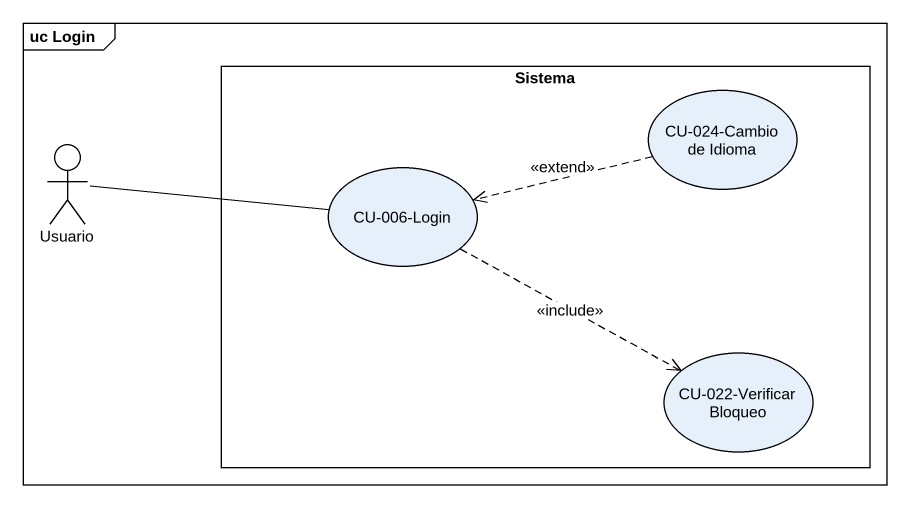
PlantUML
@startuml
mainframe uc Login
rectangle Sistema {
  usecase "CU-024-Cambio de Idioma" as CU_024_Cambio_de_Idioma
  usecase "CU-006-Login" as CU_006_Login
  usecase "CU-022-Verificar Bloqueo" as CU_022_Verificar_Bloqueo
}
actor Usuario
CU_024_Cambio_de_Idioma .left.> CU_006_Login : <<extend>>
Usuario -right- CU_006_Login
CU_006_Login .right.> CU_022_Verificar_Bloqueo : <<include>>
@enduml
